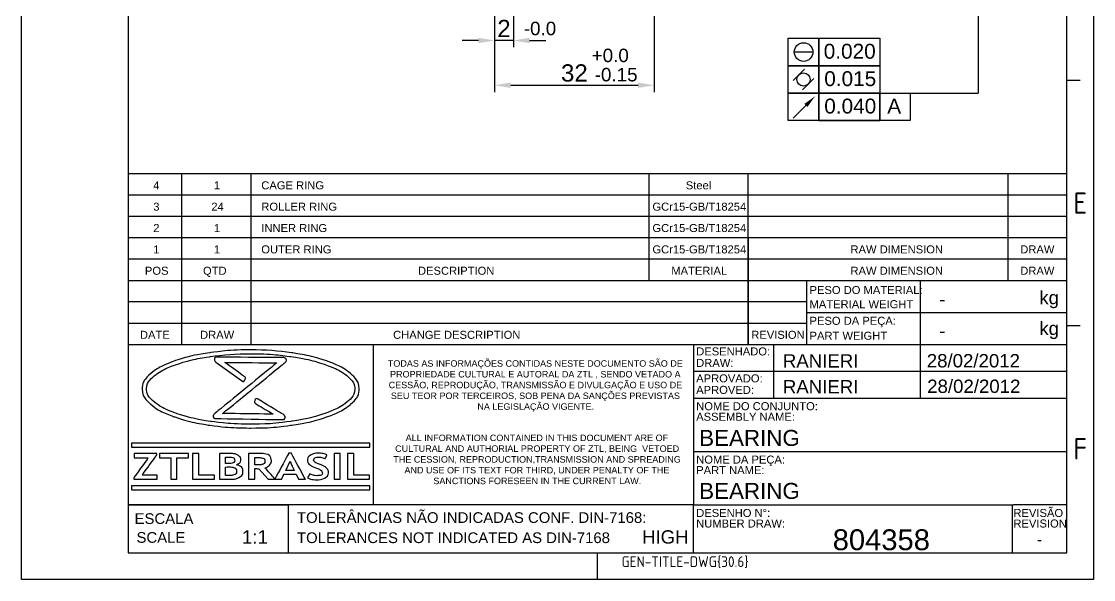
# Model space of a CAD drawing. Header units: millimetres. Extents: x 2049 to 2248, y 1325 to 1603.
# Drawn here: x 2049.3 to 2248.3, y 1324.9 to 1428.4 of the extents above; entities that cross this region are included whole.
import ezdxf
from ezdxf.enums import TextEntityAlignment as Align

# ---------------------------------------------------------------- set-up
doc = ezdxf.new("R2010")
doc.units = ezdxf.units.MM
doc.layers.add('AM_5', color=3, linetype='Continuous', lineweight=25)
doc.layers.add('Camada 1', color=7, linetype='Continuous')
doc.styles.add('ACISOTS', font='isocp.shx', dxfattribs={"height": 1})
doc.styles.get("Standard").update_dxf_attribs({"font": 'arial.ttf'})
doc.dimstyles.new('ISO-25', dxfattribs={"dimtxt": 3.2, "dimasz": 3, "dimexe": 1.25, "dimexo": 0.625, "dimtad": 1, "dimtxsty": 'Standard', "dimcen": 3, "dimadec": 0, "dimazin": 0, "dimtfac": 1, "dimtmove": 0, "dimatfit": 3, "dimfxl": 1, "dimarcsym": 0})

# ---------------------------------------------------------------- blocks, each defined once
blk = doc.blocks.new('*D67')
at = {"layer": 'AM_5', "color": 0, "lineweight": -2, "ltscale": 0.5, "transparency": 16777216}
for p, q in [((2137.1, 1437.3), (2137.1, 1415.33)), ((2166.73, 1435.2), (2166.73, 1415.33)), ((2140.1, 1416.58), (2163.73, 1416.58))]:
    blk.add_line(p, q, dxfattribs=at)
at = {"layer": 'AM_5', "color": 0, "ltscale": 0.5, "transparency": 16777216}
for points in [[(2140.1, 1417.08), (2140.1, 1416.08), (2137.1, 1416.58)], [(2163.73, 1417.08), (2163.73, 1416.08), (2166.73, 1416.58)]]:
    blk.add_solid(points, dxfattribs=at)
at = {"layer": 'Defpoints', "color": 0, "ltscale": 0.5, "transparency": 16777216}
for p in [(2137.1, 1437.92), (2166.73, 1435.82), (2166.73, 1416.58)]:
    blk.add_point(p, dxfattribs=at)
at = {"layer": 'AM_5', "color": 0, "ltscale": 0.5, "transparency": 16777216, "insert": (2151.92, 1418.84), "char_height": 3.2, "attachment_point": 5}
blk.add_mtext('32', dxfattribs=at)
blk = doc.blocks.new('*D68')
at = {"layer": 'AM_5', "color": 0, "lineweight": -2, "ltscale": 0.5, "transparency": 16777216}
for p, q in [((2137.1, 1437.3), (2137.1, 1423.63)), ((2140.6, 1433.8), (2140.6, 1423.63)), ((2134.1, 1424.88), (2131.1, 1424.88)), ((2140.6, 1424.88), (2137.1, 1424.88)), ((2143.6, 1424.88), (2146.6, 1424.88))]:
    blk.add_line(p, q, dxfattribs=at)
at = {"layer": 'AM_5', "color": 0, "ltscale": 0.5, "transparency": 16777216}
for points in [[(2134.1, 1425.38), (2134.1, 1424.38), (2137.1, 1424.88)], [(2143.6, 1425.38), (2143.6, 1424.38), (2140.6, 1424.88)]]:
    blk.add_solid(points, dxfattribs=at)
at = {"layer": 'Defpoints', "color": 0, "ltscale": 0.5, "transparency": 16777216}
for p in [(2137.1, 1437.92), (2140.6, 1434.42), (2137.1, 1424.88)]:
    blk.add_point(p, dxfattribs=at)
at = {"layer": 'AM_5', "color": 0, "ltscale": 0.5, "transparency": 16777216, "insert": (2138.85, 1427.11), "char_height": 3.2, "attachment_point": 5}
blk.add_mtext('2', dxfattribs=at)

msp = doc.modelspace()

# ---------------------------------------------------------------- linework, layer by layer
at = {"color": 135, "lineweight": 25}
for p, q in [((2049.291, 1324.924), (2049.291, 1603.114)), ((2248.281, 1603.114), (2248.281, 1324.924)), ((2245.806, 1417.489), (2243.331, 1417.489)), ((2245.806, 1371.949), (2243.331, 1371.949)), ((2156.211, 1324.924), (2156.211, 1329.874)), ((2248.281, 1324.924), (2049.291, 1324.924))]:
    msp.add_line(p, q, dxfattribs=at)
for p, q in [((2069.091, 1598.164), (2069.091, 1329.874)), ((2243.331, 1329.874), (2243.331, 1598.164)), ((2243.331, 1400.164), (2069.091, 1400.164)), ((2078.991, 1400.164), (2078.991, 1368.484)), ((2091.861, 1400.164), (2091.861, 1368.484)), ((2165.753, 1400.164), (2165.753, 1380.364)), ((2184.164, 1368.484), (2184.164, 1400.164)), ((2232.429, 1380.364), (2232.429, 1400.164)), ((2243.331, 1396.204), (2069.091, 1396.204)), ((2243.331, 1392.244), (2069.091, 1392.244)), ((2243.331, 1388.284), (2069.091, 1388.284)), ((2184.164, 1388.284), (2184.164, 1368.484)), ((2243.331, 1384.324), (2069.091, 1384.324)), ((2069.091, 1380.364), (2243.331, 1380.364)), ((2069.091, 1380.364), (2069.091, 1329.874)), ((2069.091, 1380.364), (2195.066, 1380.364)), ((2195.066, 1368.484), (2195.066, 1380.364)), ((2216.106, 1380.364), (2216.106, 1374.424)), ((2243.331, 1329.874), (2243.331, 1380.364)), ((2195.066, 1376.404), (2069.091, 1376.404)), ((2195.066, 1374.424), (2243.331, 1374.424)), ((2216.106, 1374.424), (2216.106, 1368.484)), ((2069.091, 1372.444), (2195.066, 1372.444)), ((2069.091, 1368.484), (2174.031, 1368.484)), ((2114.564, 1368.484), (2114.564, 1338.784)), ((2174.031, 1368.484), (2174.031, 1349.674)), ((2174.031, 1368.484), (2243.331, 1368.484)), ((2188.881, 1368.484), (2188.881, 1358.584)), ((2216.106, 1368.484), (2216.106, 1358.584)), ((2174.031, 1363.534), (2243.331, 1363.534)), ((2174.031, 1358.584), (2243.331, 1358.584)), ((2174.031, 1349.674), (2174.031, 1338.784)), ((2174.031, 1348.684), (2243.331, 1348.684)), ((2069.091, 1338.784), (2098.791, 1338.784)), ((2174.031, 1338.784), (2069.091, 1338.784)), ((2114.507, 1338.784), (2069.37, 1338.784)), ((2098.791, 1338.784), (2098.791, 1329.874)), ((2174.031, 1329.874), (2174.031, 1338.784)), ((2174.031, 1338.784), (2233.431, 1338.784)), ((2233.187, 1338.784), (2233.187, 1329.874)), ((2243.331, 1338.784), (2233.431, 1338.784)), ((2069.091, 1329.874), (2243.331, 1329.874)), ((2069.091, 1329.874), (2243.331, 1329.874))]:
    msp.add_line(p, q)
at = {"layer": 'AM_5', "ltscale": 0.5}
for p, q in [((2226.849, 1434.42), (2226.849, 1415.119)), ((2196.191, 1422.742), (2192.731, 1422.742)), ((2192.54, 1417.44), (2194.661, 1419.561)), ((2194.237, 1415.743), (2196.358, 1417.864)), ((2208.597, 1415.119), (2226.849, 1415.119)), ((2194.892, 1412.84), (2192.52, 1410.467))]:
    msp.add_line(p, q, dxfattribs=at)
at = {"layer": 'AM_5'}
for p, q in [((2197.295, 1420.201), (2208.597, 1420.201)), ((2197.295, 1415.119), (2208.597, 1415.119)), ((2197.295, 1410.038), (2208.597, 1410.038))]:
    msp.add_line(p, q, dxfattribs=at)
for points in [[(2191.628, 1425.283), (2197.295, 1425.283), (2197.295, 1420.201), (2191.628, 1420.201)], [(2197.295, 1425.283), (2208.597, 1425.283), (2208.597, 1420.201), (2197.295, 1420.201)], [(2191.628, 1420.201), (2197.295, 1420.201), (2197.295, 1415.119), (2191.628, 1415.119)], [(2197.295, 1420.201), (2208.597, 1420.201), (2208.597, 1415.119), (2197.295, 1415.119)], [(2191.628, 1415.119), (2197.295, 1415.119), (2197.295, 1410.038), (2191.628, 1410.038)], [(2197.295, 1415.119), (2208.597, 1415.119), (2208.597, 1410.038), (2197.295, 1410.038)], [(2208.597, 1415.119), (2214.264, 1415.119), (2214.264, 1410.038), (2208.597, 1410.038)]]:
    msp.add_lwpolyline(points, close=True, dxfattribs=at)
for centre, radius in [((2194.461, 1422.742), 1.73), ((2194.449, 1417.652), 1.211)]:
    msp.add_circle(centre, radius, dxfattribs=at)
at = {"layer": 'AM_5', "ltscale": 0.5}
msp.add_solid([(2194.609, 1413.122), (2195.175, 1412.557), (2196.589, 1414.537)], dxfattribs=at)
at = {"layer": 'Camada 1'}
for points, knots in [([(2091.837, 1367.506), (2094.524, 1367.506), (2097.093, 1367.318), (2099.439, 1366.978), (2099.439, 1366.978), (2101.877, 1366.624), (2104.076, 1366.104), (2105.921, 1365.461), (2105.921, 1365.461), (2107.814, 1364.8), (2109.342, 1364.002), (2110.386, 1363.11), (2110.386, 1363.11), (2111.403, 1362.241), (2111.965, 1361.28), (2111.965, 1360.264), (2111.965, 1360.264), (2111.965, 1359.247), (2111.403, 1358.286), (2110.386, 1357.417), (2110.386, 1357.417), (2109.342, 1356.525), (2107.814, 1355.727), (2105.921, 1355.066), (2105.921, 1355.066), (2104.076, 1354.422), (2101.877, 1353.903), (2099.439, 1353.549), (2099.439, 1353.549), (2097.093, 1353.208), (2094.524, 1353.02), (2091.837, 1353.02), (2091.837, 1353.02), (2089.15, 1353.02), (2086.582, 1353.208), (2084.235, 1353.549), (2084.235, 1353.549), (2081.797, 1353.903), (2079.598, 1354.422), (2077.754, 1355.066), (2077.754, 1355.066), (2075.86, 1355.727), (2074.332, 1356.525), (2073.288, 1357.417), (2073.288, 1357.417), (2072.271, 1358.286), (2071.709, 1359.247), (2071.709, 1360.264), (2071.709, 1360.264), (2071.709, 1361.28), (2072.271, 1362.241), (2073.288, 1363.11), (2073.288, 1363.11), (2074.332, 1364.002), (2075.86, 1364.8), (2077.754, 1365.461), (2077.754, 1365.461), (2079.598, 1366.104), (2081.797, 1366.624), (2084.236, 1366.978), (2084.236, 1366.978), (2086.582, 1367.318), (2089.15, 1367.506), (2091.837, 1367.506)], [0, 0, 0, 0, 0.0588235, 0.0588235, 0.0588235, 0.0882353, 0.1176471, 0.1176471, 0.1176471, 0.1470588, 0.1764706, 0.1764706, 0.1764706, 0.2058824, 0.2352941, 0.2352941, 0.2352941, 0.2647059, 0.2941176, 0.2941176, 0.2941176, 0.3235294, 0.3529412, 0.3529412, 0.3529412, 0.3823529, 0.4117647, 0.4117647, 0.4117647, 0.4411765, 0.4705882, 0.4705882, 0.4705882, 0.5, 0.5294118, 0.5294118, 0.5294118, 0.5588235, 0.5882353, 0.5882353, 0.5882353, 0.6176471, 0.6470588, 0.6470588, 0.6470588, 0.6764706, 0.7058824, 0.7058824, 0.7058824, 0.7352941, 0.7647059, 0.7647059, 0.7647059, 0.7941176, 0.8235294, 0.8235294, 0.8235294, 0.8529412, 0.8823529, 0.8823529, 0.8823529, 0.9411765, 1, 1, 1, 1]), ([(2091.837, 1366.792), (2089.197, 1366.792), (2086.678, 1366.608), (2084.38, 1366.276), (2084.38, 1366.276), (2081.993, 1365.93), (2079.845, 1365.424), (2078.048, 1364.796), (2078.048, 1364.796), (2076.299, 1364.186), (2074.889, 1363.465), (2073.929, 1362.673), (2073.929, 1362.673), (2073.018, 1361.921), (2072.515, 1361.107), (2072.515, 1360.264), (2072.515, 1360.264), (2072.515, 1359.42), (2073.018, 1358.606), (2073.929, 1357.854), (2073.929, 1357.854), (2074.889, 1357.062), (2076.299, 1356.341), (2078.048, 1355.73), (2078.048, 1355.73), (2079.845, 1355.103), (2081.993, 1354.597), (2084.38, 1354.251), (2084.38, 1354.251), (2086.678, 1353.919), (2089.197, 1353.735), (2091.837, 1353.735), (2091.837, 1353.735), (2094.478, 1353.735), (2096.997, 1353.919), (2099.294, 1354.251), (2099.294, 1354.251), (2101.681, 1354.597), (2103.829, 1355.103), (2105.627, 1355.73), (2105.627, 1355.73), (2107.376, 1356.341), (2108.785, 1357.062), (2109.745, 1357.854), (2109.745, 1357.854), (2110.656, 1358.606), (2111.159, 1359.42), (2111.159, 1360.264), (2111.159, 1360.264), (2111.159, 1361.107), (2110.656, 1361.921), (2109.745, 1362.673), (2109.745, 1362.673), (2108.785, 1363.465), (2107.376, 1364.186), (2105.627, 1364.796), (2105.627, 1364.796), (2103.829, 1365.424), (2101.681, 1365.93), (2099.294, 1366.276), (2099.294, 1366.276), (2096.996, 1366.608), (2094.477, 1366.792), (2091.837, 1366.792)], [0, 0, 0, 0, 0.0588235, 0.0588235, 0.0588235, 0.0882353, 0.1176471, 0.1176471, 0.1176471, 0.1470588, 0.1764706, 0.1764706, 0.1764706, 0.2058824, 0.2352941, 0.2352941, 0.2352941, 0.2647059, 0.2941176, 0.2941176, 0.2941176, 0.3235294, 0.3529412, 0.3529412, 0.3529412, 0.3823529, 0.4117647, 0.4117647, 0.4117647, 0.4411765, 0.4705882, 0.4705882, 0.4705882, 0.5, 0.5294118, 0.5294118, 0.5294118, 0.5588235, 0.5882353, 0.5882353, 0.5882353, 0.6176471, 0.6470588, 0.6470588, 0.6470588, 0.6764706, 0.7058824, 0.7058824, 0.7058824, 0.7352941, 0.7647059, 0.7647059, 0.7647059, 0.7941176, 0.8235294, 0.8235294, 0.8235294, 0.8529412, 0.8823529, 0.8823529, 0.8823529, 0.9411765, 1, 1, 1, 1]), ([(2090.163, 1361.806), (2090.163, 1361.806), (2085.341, 1365.261), (2085.341, 1365.261), (2085.341, 1365.261), (2084.982, 1365.518), (2085.127, 1366.171), (2085.551, 1366.168), (2085.551, 1366.168), (2085.551, 1366.168), (2098.004, 1366.068), (2098.004, 1366.068), (2098.004, 1366.068), (2098.413, 1366.065), (2098.565, 1365.448), (2098.232, 1365.176), (2098.232, 1365.176), (2098.232, 1365.176), (2086.637, 1355.73), (2086.637, 1355.73), (2086.637, 1355.73), (2086.637, 1355.73), (2096.034, 1355.579), (2096.034, 1355.579), (2096.034, 1355.579), (2096.034, 1355.579), (2092.874, 1357.483), (2092.874, 1357.483), (2092.874, 1357.483), (2092.666, 1357.609), (2092.458, 1357.734), (2092.639, 1358.168), (2092.639, 1358.168), (2092.82, 1358.602), (2093.028, 1358.477), (2093.236, 1358.352), (2093.236, 1358.352), (2093.236, 1358.352), (2097.974, 1355.497), (2097.974, 1355.497), (2097.974, 1355.497), (2098.362, 1355.264), (2098.225, 1354.568), (2097.788, 1354.575), (2097.788, 1354.575), (2097.788, 1354.575), (2085.335, 1354.776), (2085.335, 1354.776), (2085.335, 1354.776), (2084.927, 1354.782), (2084.778, 1355.396), (2085.11, 1355.667), (2085.11, 1355.667), (2085.11, 1355.667), (2096.692, 1365.103), (2096.692, 1365.103), (2096.692, 1365.103), (2096.692, 1365.103), (2087.039, 1365.181), (2087.039, 1365.181), (2087.039, 1365.181), (2087.039, 1365.181), (2090.579, 1362.644), (2090.579, 1362.644), (2090.579, 1362.644), (2090.777, 1362.502), (2090.974, 1362.361), (2090.766, 1361.942), (2090.766, 1361.942), (2090.558, 1361.523), (2090.36, 1361.664), (2090.163, 1361.806)], [0, 0, 0, 0, 0.0526316, 0.0526316, 0.0526316, 0.0789474, 0.1052632, 0.1052632, 0.1052632, 0.1315789, 0.1578947, 0.1578947, 0.1578947, 0.1842105, 0.2105263, 0.2105263, 0.2105263, 0.2368421, 0.2631579, 0.2631579, 0.2631579, 0.2894737, 0.3157895, 0.3157895, 0.3157895, 0.3421053, 0.3684211, 0.3684211, 0.3684211, 0.3947368, 0.4210526, 0.4210526, 0.4210526, 0.4473684, 0.4736842, 0.4736842, 0.4736842, 0.5, 0.5263158, 0.5263158, 0.5263158, 0.5526316, 0.5789474, 0.5789474, 0.5789474, 0.6052632, 0.6315789, 0.6315789, 0.6315789, 0.6578947, 0.6842105, 0.6842105, 0.6842105, 0.7105263, 0.7368421, 0.7368421, 0.7368421, 0.7631579, 0.7894737, 0.7894737, 0.7894737, 0.8157895, 0.8421053, 0.8421053, 0.8421053, 0.8684211, 0.8947368, 0.8947368, 0.8947368, 0.9473684, 1, 1, 1, 1]), ([(2069.784, 1350.225), (2069.784, 1350.225), (2113.89, 1350.225), (2113.89, 1350.225), (2113.89, 1350.225), (2113.89, 1350.225), (2113.977, 1350.225), (2113.977, 1350.225), (2113.977, 1350.225), (2113.977, 1350.225), (2113.977, 1350.139), (2113.977, 1350.139), (2113.977, 1350.139), (2113.977, 1350.139), (2113.977, 1349.565), (2113.977, 1349.565), (2113.977, 1349.565), (2113.977, 1349.565), (2113.977, 1349.478), (2113.977, 1349.478), (2113.977, 1349.478), (2113.977, 1349.478), (2113.89, 1349.478), (2113.89, 1349.478), (2113.89, 1349.478), (2113.89, 1349.478), (2069.784, 1349.478), (2069.784, 1349.478), (2069.784, 1349.478), (2069.784, 1349.478), (2069.698, 1349.478), (2069.698, 1349.478), (2069.698, 1349.478), (2069.698, 1349.478), (2069.698, 1349.565), (2069.698, 1349.565), (2069.698, 1349.565), (2069.698, 1349.565), (2069.698, 1350.139), (2069.698, 1350.139), (2069.698, 1350.139), (2069.698, 1350.139), (2069.698, 1350.225), (2069.698, 1350.225), (2069.698, 1350.225), (2069.698, 1350.225), (2069.784, 1350.225), (2069.784, 1350.225)], [0, 0, 0, 0, 0.0769231, 0.0769231, 0.0769231, 0.1153846, 0.1538462, 0.1538462, 0.1538462, 0.1923077, 0.2307692, 0.2307692, 0.2307692, 0.2692308, 0.3076923, 0.3076923, 0.3076923, 0.3461538, 0.3846154, 0.3846154, 0.3846154, 0.4230769, 0.4615385, 0.4615385, 0.4615385, 0.5, 0.5384615, 0.5384615, 0.5384615, 0.5769231, 0.6153846, 0.6153846, 0.6153846, 0.6538462, 0.6923077, 0.6923077, 0.6923077, 0.7307692, 0.7692308, 0.7692308, 0.7692308, 0.8076923, 0.8461538, 0.8461538, 0.8461538, 0.9230769, 1, 1, 1, 1]), ([(2070.137, 1343.513), (2070.137, 1343.513), (2070.137, 1343.785), (2070.137, 1343.785), (2070.137, 1343.785), (2070.137, 1343.785), (2072.835, 1347.517), (2072.835, 1347.517), (2072.835, 1347.517), (2072.835, 1347.517), (2070.182, 1347.517), (2070.182, 1347.517), (2070.182, 1347.517), (2070.182, 1347.517), (2070.182, 1348.266), (2070.182, 1348.266), (2070.182, 1348.266), (2070.182, 1348.266), (2074.399, 1348.266), (2074.399, 1348.266), (2074.399, 1348.266), (2074.399, 1348.266), (2074.399, 1347.994), (2074.399, 1347.994), (2074.399, 1347.994), (2074.399, 1347.994), (2071.692, 1344.263), (2071.692, 1344.263), (2071.692, 1344.263), (2071.692, 1344.263), (2074.496, 1344.263), (2074.496, 1344.263), (2074.496, 1344.263), (2074.496, 1344.263), (2074.496, 1343.513), (2074.496, 1343.513), (2074.496, 1343.513), (2074.496, 1343.513), (2070.137, 1343.513), (2070.137, 1343.513)], [0, 0, 0, 0, 0.0909091, 0.0909091, 0.0909091, 0.1363636, 0.1818182, 0.1818182, 0.1818182, 0.2272727, 0.2727273, 0.2727273, 0.2727273, 0.3181818, 0.3636364, 0.3636364, 0.3636364, 0.4090909, 0.4545455, 0.4545455, 0.4545455, 0.5, 0.5454545, 0.5454545, 0.5454545, 0.5909091, 0.6363636, 0.6363636, 0.6363636, 0.6818182, 0.7272727, 0.7272727, 0.7272727, 0.7727273, 0.8181818, 0.8181818, 0.8181818, 0.9090909, 1, 1, 1, 1]), ([(2078.143, 1347.517), (2078.143, 1347.517), (2078.143, 1343.513), (2078.143, 1343.513), (2078.143, 1343.513), (2078.143, 1343.513), (2076.994, 1343.513), (2076.994, 1343.513), (2076.994, 1343.513), (2076.994, 1343.513), (2076.994, 1347.517), (2076.994, 1347.517), (2076.994, 1347.517), (2076.994, 1347.517), (2074.937, 1347.517), (2074.937, 1347.517), (2074.937, 1347.517), (2074.937, 1347.517), (2074.937, 1348.266), (2074.937, 1348.266), (2074.937, 1348.266), (2074.937, 1348.266), (2080.292, 1348.266), (2080.292, 1348.266), (2080.292, 1348.266), (2080.292, 1348.266), (2080.292, 1347.517), (2080.292, 1347.517), (2080.292, 1347.517), (2080.292, 1347.517), (2078.143, 1347.517), (2078.143, 1347.517)], [0, 0, 0, 0, 0.1111111, 0.1111111, 0.1111111, 0.1666667, 0.2222222, 0.2222222, 0.2222222, 0.2777778, 0.3333333, 0.3333333, 0.3333333, 0.3888889, 0.4444444, 0.4444444, 0.4444444, 0.5, 0.5555556, 0.5555556, 0.5555556, 0.6111111, 0.6666667, 0.6666667, 0.6666667, 0.7222222, 0.7777778, 0.7777778, 0.7777778, 0.8888889, 1, 1, 1, 1]), ([(2081.043, 1343.513), (2081.043, 1343.513), (2081.043, 1348.266), (2081.043, 1348.266), (2081.043, 1348.266), (2081.043, 1348.266), (2082.192, 1348.266), (2082.192, 1348.266), (2082.192, 1348.266), (2082.192, 1348.266), (2082.192, 1344.263), (2082.192, 1344.263), (2082.192, 1344.263), (2082.192, 1344.263), (2085.116, 1344.263), (2085.116, 1344.263), (2085.116, 1344.263), (2085.116, 1344.263), (2085.116, 1343.513), (2085.116, 1343.513), (2085.116, 1343.513), (2085.116, 1343.513), (2081.043, 1343.513), (2081.043, 1343.513)], [0, 0, 0, 0, 0.1428571, 0.1428571, 0.1428571, 0.2142857, 0.2857143, 0.2857143, 0.2857143, 0.3571429, 0.4285714, 0.4285714, 0.4285714, 0.5, 0.5714286, 0.5714286, 0.5714286, 0.6428571, 0.7142857, 0.7142857, 0.7142857, 0.8571429, 1, 1, 1, 1]), ([(2088.02, 1343.513), (2088.02, 1343.513), (2086.041, 1343.513), (2086.041, 1343.513), (2086.041, 1343.513), (2086.041, 1343.513), (2086.041, 1348.263), (2086.041, 1348.263), (2086.041, 1348.263), (2086.914, 1348.293), (2087.524, 1348.308), (2087.874, 1348.308), (2087.874, 1348.308), (2088.546, 1348.308), (2089.071, 1348.203), (2089.449, 1347.992), (2089.449, 1347.992), (2089.827, 1347.781), (2090.016, 1347.48), (2090.016, 1347.089), (2090.016, 1347.089), (2090.016, 1346.713), (2089.744, 1346.415), (2089.203, 1346.196), (2089.203, 1346.196), (2090.007, 1345.99), (2090.409, 1345.566), (2090.409, 1344.924), (2090.409, 1344.924), (2090.409, 1344.492), (2090.186, 1344.148), (2089.743, 1343.894), (2089.743, 1343.894), (2089.298, 1343.64), (2088.724, 1343.513), (2088.02, 1343.513)], [0, 0, 0, 0, 0.1, 0.1, 0.1, 0.15, 0.2, 0.2, 0.2, 0.25, 0.3, 0.3, 0.3, 0.35, 0.4, 0.4, 0.4, 0.45, 0.5, 0.5, 0.5, 0.55, 0.6, 0.6, 0.6, 0.65, 0.7, 0.7, 0.7, 0.75, 0.8, 0.8, 0.8, 0.9, 1, 1, 1, 1]), ([(2087.19, 1347.589), (2087.19, 1347.589), (2087.19, 1346.449), (2087.19, 1346.449), (2087.19, 1346.449), (2087.366, 1346.441), (2087.551, 1346.437), (2087.746, 1346.437), (2087.746, 1346.437), (2088.493, 1346.437), (2088.867, 1346.643), (2088.867, 1347.056), (2088.867, 1347.056), (2088.867, 1347.421), (2088.528, 1347.604), (2087.848, 1347.604), (2087.848, 1347.604), (2087.669, 1347.604), (2087.449, 1347.599), (2087.19, 1347.589)], [0, 0, 0, 0, 0.1666667, 0.1666667, 0.1666667, 0.25, 0.3333333, 0.3333333, 0.3333333, 0.4166667, 0.5, 0.5, 0.5, 0.5833333, 0.6666667, 0.6666667, 0.6666667, 0.8333333, 1, 1, 1, 1]), ([(2095.071, 1343.513), (2095.071, 1343.513), (2093.345, 1345.475), (2093.345, 1345.475), (2093.345, 1345.475), (2093.172, 1345.478), (2092.929, 1345.485), (2092.616, 1345.499), (2092.616, 1345.499), (2092.616, 1345.499), (2092.616, 1343.513), (2092.616, 1343.513), (2092.616, 1343.513), (2092.616, 1343.513), (2091.423, 1343.513), (2091.423, 1343.513), (2091.423, 1343.513), (2091.423, 1343.513), (2091.423, 1348.266), (2091.423, 1348.266), (2091.423, 1348.266), (2091.488, 1348.266), (2091.737, 1348.274), (2092.171, 1348.291), (2092.171, 1348.291), (2092.604, 1348.307), (2092.952, 1348.315), (2093.217, 1348.315), (2093.217, 1348.315), (2094.86, 1348.315), (2095.681, 1347.848), (2095.681, 1346.913), (2095.681, 1346.913), (2095.681, 1346.632), (2095.567, 1346.376), (2095.341, 1346.144), (2095.341, 1346.144), (2095.115, 1345.913), (2094.828, 1345.75), (2094.485, 1345.655), (2094.485, 1345.655), (2094.485, 1345.655), (2096.396, 1343.513), (2096.396, 1343.513), (2096.396, 1343.513), (2096.396, 1343.513), (2095.071, 1343.513), (2095.071, 1343.513)], [0, 0, 0, 0, 0.0769231, 0.0769231, 0.0769231, 0.1153846, 0.1538462, 0.1538462, 0.1538462, 0.1923077, 0.2307692, 0.2307692, 0.2307692, 0.2692308, 0.3076923, 0.3076923, 0.3076923, 0.3461538, 0.3846154, 0.3846154, 0.3846154, 0.4230769, 0.4615385, 0.4615385, 0.4615385, 0.5, 0.5384615, 0.5384615, 0.5384615, 0.5769231, 0.6153846, 0.6153846, 0.6153846, 0.6538462, 0.6923077, 0.6923077, 0.6923077, 0.7307692, 0.7692308, 0.7692308, 0.7692308, 0.8076923, 0.8461538, 0.8461538, 0.8461538, 0.9230769, 1, 1, 1, 1]), ([(2092.616, 1347.533), (2092.616, 1347.533), (2092.616, 1346.213), (2092.616, 1346.213), (2092.616, 1346.213), (2092.828, 1346.2), (2092.991, 1346.193), (2093.103, 1346.193), (2093.103, 1346.193), (2093.582, 1346.193), (2093.933, 1346.243), (2094.155, 1346.343), (2094.155, 1346.343), (2094.378, 1346.442), (2094.489, 1346.635), (2094.489, 1346.923), (2094.489, 1346.923), (2094.489, 1347.157), (2094.37, 1347.321), (2094.13, 1347.413), (2094.13, 1347.413), (2093.892, 1347.506), (2093.517, 1347.552), (2093.005, 1347.552), (2093.005, 1347.552), (2092.881, 1347.552), (2092.751, 1347.547), (2092.616, 1347.533)], [0, 0, 0, 0, 0.125, 0.125, 0.125, 0.1875, 0.25, 0.25, 0.25, 0.3125, 0.375, 0.375, 0.375, 0.4375, 0.5, 0.5, 0.5, 0.5625, 0.625, 0.625, 0.625, 0.6875, 0.75, 0.75, 0.75, 0.875, 1, 1, 1, 1]), ([(2100.723, 1343.513), (2100.723, 1343.513), (2100.251, 1344.476), (2100.251, 1344.476), (2100.251, 1344.476), (2100.251, 1344.476), (2098.034, 1344.476), (2098.034, 1344.476), (2098.034, 1344.476), (2098.034, 1344.476), (2097.584, 1343.513), (2097.584, 1343.513), (2097.584, 1343.513), (2097.584, 1343.513), (2096.308, 1343.513), (2096.308, 1343.513), (2096.308, 1343.513), (2096.308, 1343.513), (2098.887, 1348.332), (2098.887, 1348.332), (2098.887, 1348.332), (2098.887, 1348.332), (2099.391, 1348.332), (2099.391, 1348.332), (2099.391, 1348.332), (2099.391, 1348.332), (2101.991, 1343.513), (2101.991, 1343.513), (2101.991, 1343.513), (2101.991, 1343.513), (2100.723, 1343.513), (2100.723, 1343.513)], [0, 0, 0, 0, 0.1111111, 0.1111111, 0.1111111, 0.1666667, 0.2222222, 0.2222222, 0.2222222, 0.2777778, 0.3333333, 0.3333333, 0.3333333, 0.3888889, 0.4444444, 0.4444444, 0.4444444, 0.5, 0.5555556, 0.5555556, 0.5555556, 0.6111111, 0.6666667, 0.6666667, 0.6666667, 0.7222222, 0.7777778, 0.7777778, 0.7777778, 0.8888889, 1, 1, 1, 1]), ([(2102.366, 1343.775), (2102.366, 1343.775), (2102.791, 1344.532), (2102.791, 1344.532), (2102.791, 1344.532), (2103.243, 1344.298), (2103.689, 1344.182), (2104.128, 1344.182), (2104.128, 1344.182), (2104.803, 1344.182), (2105.139, 1344.354), (2105.139, 1344.7), (2105.139, 1344.7), (2105.139, 1344.863), (2105.06, 1345.017), (2104.901, 1345.164), (2104.901, 1345.164), (2104.743, 1345.311), (2104.414, 1345.476), (2103.919, 1345.659), (2103.919, 1345.659), (2103.423, 1345.842), (2103.088, 1345.993), (2102.916, 1346.11), (2102.916, 1346.11), (2102.744, 1346.229), (2102.612, 1346.368), (2102.518, 1346.531), (2102.518, 1346.531), (2102.426, 1346.693), (2102.38, 1346.872), (2102.38, 1347.069), (2102.38, 1347.069), (2102.38, 1347.437), (2102.564, 1347.741), (2102.93, 1347.984), (2102.93, 1347.984), (2103.296, 1348.227), (2103.766, 1348.347), (2104.341, 1348.347), (2104.341, 1348.347), (2105.088, 1348.347), (2105.637, 1348.244), (2105.988, 1348.039), (2105.988, 1348.039), (2105.988, 1348.039), (2105.638, 1347.313), (2105.638, 1347.313), (2105.638, 1347.313), (2105.236, 1347.524), (2104.809, 1347.631), (2104.363, 1347.631), (2104.363, 1347.631), (2104.098, 1347.631), (2103.893, 1347.579), (2103.747, 1347.477), (2103.747, 1347.477), (2103.601, 1347.374), (2103.528, 1347.24), (2103.528, 1347.076), (2103.528, 1347.076), (2103.528, 1346.803), (2103.938, 1346.52), (2104.76, 1346.225), (2104.76, 1346.225), (2105.192, 1346.07), (2105.504, 1345.926), (2105.696, 1345.795), (2105.696, 1345.795), (2105.887, 1345.665), (2106.033, 1345.512), (2106.133, 1345.338), (2106.133, 1345.338), (2106.234, 1345.164), (2106.283, 1344.969), (2106.283, 1344.755), (2106.283, 1344.755), (2106.283, 1344.37), (2106.077, 1344.053), (2105.662, 1343.805), (2105.662, 1343.805), (2105.249, 1343.556), (2104.695, 1343.432), (2104, 1343.432), (2104, 1343.432), (2103.397, 1343.432), (2102.853, 1343.546), (2102.366, 1343.775)], [0, 0, 0, 0, 0.0434783, 0.0434783, 0.0434783, 0.0652174, 0.0869565, 0.0869565, 0.0869565, 0.1086957, 0.1304348, 0.1304348, 0.1304348, 0.1521739, 0.173913, 0.173913, 0.173913, 0.1956522, 0.2173913, 0.2173913, 0.2173913, 0.2391304, 0.2608696, 0.2608696, 0.2608696, 0.2826087, 0.3043478, 0.3043478, 0.3043478, 0.326087, 0.3478261, 0.3478261, 0.3478261, 0.3695652, 0.3913043, 0.3913043, 0.3913043, 0.4130435, 0.4347826, 0.4347826, 0.4347826, 0.4565217, 0.4782609, 0.4782609, 0.4782609, 0.5, 0.5217391, 0.5217391, 0.5217391, 0.5434783, 0.5652174, 0.5652174, 0.5652174, 0.5869565, 0.6086957, 0.6086957, 0.6086957, 0.6304348, 0.6521739, 0.6521739, 0.6521739, 0.673913, 0.6956522, 0.6956522, 0.6956522, 0.7173913, 0.7391304, 0.7391304, 0.7391304, 0.7608696, 0.7826087, 0.7826087, 0.7826087, 0.8043478, 0.826087, 0.826087, 0.826087, 0.8478261, 0.8695652, 0.8695652, 0.8695652, 0.8913043, 0.9130435, 0.9130435, 0.9130435, 0.9565217, 1, 1, 1, 1]), ([(2107.32, 1343.513), (2107.32, 1343.513), (2107.32, 1348.266), (2107.32, 1348.266), (2107.32, 1348.266), (2107.32, 1348.266), (2108.469, 1348.266), (2108.469, 1348.266), (2108.469, 1348.266), (2108.469, 1348.266), (2108.469, 1343.513), (2108.469, 1343.513), (2108.469, 1343.513), (2108.469, 1343.513), (2107.32, 1343.513), (2107.32, 1343.513)], [0, 0, 0, 0, 0.2, 0.2, 0.2, 0.3, 0.4, 0.4, 0.4, 0.5, 0.6, 0.6, 0.6, 0.8, 1, 1, 1, 1]), ([(2109.815, 1343.513), (2109.815, 1343.513), (2109.815, 1348.266), (2109.815, 1348.266), (2109.815, 1348.266), (2109.815, 1348.266), (2110.964, 1348.266), (2110.964, 1348.266), (2110.964, 1348.266), (2110.964, 1348.266), (2110.964, 1344.263), (2110.964, 1344.263), (2110.964, 1344.263), (2110.964, 1344.263), (2113.888, 1344.263), (2113.888, 1344.263), (2113.888, 1344.263), (2113.888, 1344.263), (2113.888, 1343.513), (2113.888, 1343.513), (2113.888, 1343.513), (2113.888, 1343.513), (2109.815, 1343.513), (2109.815, 1343.513)], [0, 0, 0, 0, 0.1428571, 0.1428571, 0.1428571, 0.2142857, 0.2857143, 0.2857143, 0.2857143, 0.3571429, 0.4285714, 0.4285714, 0.4285714, 0.5, 0.5714286, 0.5714286, 0.5714286, 0.6428571, 0.7142857, 0.7142857, 0.7142857, 0.8571429, 1, 1, 1, 1]), ([(2087.19, 1345.791), (2087.19, 1345.791), (2087.19, 1344.22), (2087.19, 1344.22), (2087.19, 1344.22), (2087.422, 1344.205), (2087.61, 1344.197), (2087.755, 1344.197), (2087.755, 1344.197), (2088.267, 1344.197), (2088.639, 1344.261), (2088.87, 1344.389), (2088.87, 1344.389), (2089.101, 1344.516), (2089.217, 1344.729), (2089.217, 1345.025), (2089.217, 1345.025), (2089.217, 1345.295), (2089.11, 1345.492), (2088.894, 1345.615), (2088.894, 1345.615), (2088.679, 1345.739), (2088.303, 1345.8), (2087.768, 1345.8), (2087.768, 1345.8), (2087.657, 1345.8), (2087.464, 1345.798), (2087.19, 1345.791)], [0, 0, 0, 0, 0.125, 0.125, 0.125, 0.1875, 0.25, 0.25, 0.25, 0.3125, 0.375, 0.375, 0.375, 0.4375, 0.5, 0.5, 0.5, 0.5625, 0.625, 0.625, 0.625, 0.6875, 0.75, 0.75, 0.75, 0.875, 1, 1, 1, 1]), ([(2099.139, 1346.878), (2099.139, 1346.878), (2098.361, 1345.122), (2098.361, 1345.122), (2098.361, 1345.122), (2098.361, 1345.122), (2099.915, 1345.122), (2099.915, 1345.122), (2099.915, 1345.122), (2099.915, 1345.122), (2099.139, 1346.878), (2099.139, 1346.878)], [0, 0, 0, 0, 0.25, 0.25, 0.25, 0.375, 0.5, 0.5, 0.5, 0.75, 1, 1, 1, 1]), ([(2069.784, 1342.3), (2069.784, 1342.3), (2113.89, 1342.3), (2113.89, 1342.3), (2113.89, 1342.3), (2113.89, 1342.3), (2113.977, 1342.3), (2113.977, 1342.3), (2113.977, 1342.3), (2113.977, 1342.3), (2113.977, 1342.214), (2113.977, 1342.214), (2113.977, 1342.214), (2113.977, 1342.214), (2113.977, 1341.64), (2113.977, 1341.64), (2113.977, 1341.64), (2113.977, 1341.64), (2113.977, 1341.553), (2113.977, 1341.553), (2113.977, 1341.553), (2113.977, 1341.553), (2113.89, 1341.553), (2113.89, 1341.553), (2113.89, 1341.553), (2113.89, 1341.553), (2069.784, 1341.553), (2069.784, 1341.553), (2069.784, 1341.553), (2069.784, 1341.553), (2069.698, 1341.553), (2069.698, 1341.553), (2069.698, 1341.553), (2069.698, 1341.553), (2069.698, 1341.64), (2069.698, 1341.64), (2069.698, 1341.64), (2069.698, 1341.64), (2069.698, 1342.214), (2069.698, 1342.214), (2069.698, 1342.214), (2069.698, 1342.214), (2069.698, 1342.3), (2069.698, 1342.3), (2069.698, 1342.3), (2069.698, 1342.3), (2069.784, 1342.3), (2069.784, 1342.3)], [0, 0, 0, 0, 0.0769231, 0.0769231, 0.0769231, 0.1153846, 0.1538462, 0.1538462, 0.1538462, 0.1923077, 0.2307692, 0.2307692, 0.2307692, 0.2692308, 0.3076923, 0.3076923, 0.3076923, 0.3461538, 0.3846154, 0.3846154, 0.3846154, 0.4230769, 0.4615385, 0.4615385, 0.4615385, 0.5, 0.5384615, 0.5384615, 0.5384615, 0.5769231, 0.6153846, 0.6153846, 0.6153846, 0.6538462, 0.6923077, 0.6923077, 0.6923077, 0.7307692, 0.7692308, 0.7692308, 0.7692308, 0.8076923, 0.8461538, 0.8461538, 0.8461538, 0.9230769, 1, 1, 1, 1])]:
    msp.add_open_spline(points, degree=3, knots=knots, dxfattribs=at)

# ---------------------------------------------------------------- texts
for s, height, p in [('4', 1.485, (2073.756, 1397.282)), ('1', 1.485, (2085.026, 1397.282)), ('CAGE RING', 1.485, (2093.809, 1397.282)), ('Steel', 1.485, (2172.595, 1397.282)), ('3', 1.485, (2073.756, 1393.322)), ('24', 1.485, (2084.537, 1393.322)), ('ROLLER RING', 1.485, (2093.809, 1393.322)), ('GCr15-GB/T18254', 1.485, (2166.401, 1393.322)), ('2', 1.485, (2073.756, 1389.362)), ('1', 1.485, (2085.026, 1389.362)), ('INNER RING', 1.485, (2093.809, 1389.362)), ('GCr15-GB/T18254', 1.485, (2166.401, 1389.362)), ('GCr15-GB/T18254', 1.485, (2166.401, 1385.402)), ('GCr15-GB/T18254', 1.485, (2166.401, 1385.402)), ('1', 1.485, (2073.756, 1385.402)), ('1', 1.485, (2085.026, 1385.402)), ('OUTER RING', 1.485, (2093.809, 1385.402)), ('RAW DIMENSION', 1.485, (2203.167, 1385.402)), ('DRAW', 1.485, (2234.678, 1385.402)), ('POS', 1.485, (2072.208, 1381.442)), ('QTD', 1.485, (2082.989, 1381.442)), ('DESCRIPTION', 1.485, (2122.895, 1381.442)), ('MATERIAL', 1.485, (2169.907, 1381.442)), ('RAW DIMENSION', 1.485, (2203.167, 1381.442)), ('DRAW', 1.485, (2234.678, 1381.442)), ('PESO DO MATERIAL:', 1.485, (2195.565, 1377.867)), ('kg', 2.475, (2238.215, 1375.969)), ('MATERIAL WEIGHT', 1.485, (2195.565, 1375.237)), ('PESO DA PEÇA:', 1.485, (2195.565, 1372.16)), ('DATE', 1.485, (2071.284, 1369.562)), ('DRAW', 1.485, (2082.44, 1369.562)), ('CHANGE DESCRIPTION', 1.485, (2118.271, 1369.562)), ('REVISION', 1.485, (2184.748, 1369.562)), ('kg', 2.475, (2238.215, 1370.258)), ('PART WEIGHT', 1.485, (2195.565, 1369.388)), ('DESENHADO:', 1.485, (2174.529, 1366.484)), ('DRAW:', 1.485, (2174.529, 1364.349)), ('APROVADO:', 1.485, (2174.529, 1361.483)), ('APROVED:', 1.485, (2174.529, 1359.347)), ('NOME DO CONJUNTO:', 1.485, (2174.529, 1356.326)), ('ASSEMBLY NAME:', 1.485, (2174.529, 1354.37)), ('NOME DA PEÇA:', 1.485, (2174.529, 1346.426)), ('PART NAME:', 1.485, (2174.529, 1344.47)), ('ESCALA', 1.98, (2070.291, 1335.237)), ('TOLERÂNCIAS NÃO INDICADAS CONF. DIN-7168:', 1.98, (2100.43, 1335.422)), ('DESENHO N%%d:', 1.485, (2174.529, 1336.526)), ('REVISÃO', 1.485, (2233.408, 1336.526)), ('NUMBER DRAW:', 1.485, (2174.529, 1334.57)), ('REVISION', 1.485, (2233.408, 1334.57)), ('SCALE', 1.98, (2070.649, 1331.739)), ('TOLERANCES NOT INDICATED AS DIN-7168', 1.98, (2100.43, 1331.685))]:
    msp.add_text(s, height=height).set_placement(p)
at = {"color": 135, "lineweight": 25, "style": 'ACISOTS'}
for s, p in [('E', (2245.806, 1394.719)), ('F', (2245.806, 1349.179))]:
    msp.add_text(s, height=3.96, dxfattribs=at).set_placement(p, align=Align.MIDDLE)
at = {"linetype": 'Continuous', "char_height": 1.1979, "attachment_point": 1}
for s, width, insert in [('\\pi0.24065;TODAS AS INFORMAÇÕES CONTIDAS NESTE DOCUMENTO SÃO DE \\P\\pi0.65534;PROPRIEDADE CULTURAL E AUTORAL DA ZTL , SENDO VETADO A \\P\\pi0.39958;CESSÃO, REPRODUÇÃO, TRANSMISSÃO E DIVULGAÇÃO E USO DE \\P\\pi0.81222;SEU TEOR POR TERCEIROS, SOB PENA DA SANÇÕES PREVISTAS \\P\\pi16.861;NA LEGISLAÇÃO VIGENTE.', 55.1173, (2117.052, 1365.589)), ('\\pi3.553;ALL INFORMATION CONTAINED IN THIS DOCUMENT ARE OF \\P\\pi1.5993;CULTURAL AND AUTHORIAL PROPERTY OF ZTL, BEING  VETOED \\P\\pi1.2606;THE CESSION, REPRODUCTION,TRANSMISSION AND SPREADING \\P\\pi3.3267;AND USE OF ITS TEXT FOR THIRD, UNDER PENALTY OF THE \\P\\pi8.6915;SANCTIONS FORESEEN IN THE CURRENT LAW.', 55.74847, (2117.052, 1351.795))]:
    msp.add_mtext_dynamic_manual_height_columns(s, width=width, gutter_width=12.5, heights=[0], dxfattribs=dict(at, insert=insert))
for p in [(2219.631, 1376.925), (2219.631, 1371.035)]:
    msp.add_attdef('-', text='', height=2.475).set_placement(p, align=Align.MIDDLE_LEFT)
for tag, p, height in [('RANIERI', (2190.616, 1364.232), 2.475), ('28/02/2012', (2217.323, 1364.261), 2.475), ('RANIERI', (2190.614, 1359.442), 2.475), ('28/02/2012', (2217.402, 1359.524), 2.475), ('BEARING', (2175.089, 1349.698), 2.97), ('BEARING', (2175.089, 1339.873), 2.97), ('804358', (2199.864, 1330.368), 3.872)]:
    msp.add_attdef(tag, p, '', height=height)
for tag, height, p in [('1:1', 2.475, (2092.629, 1332.822)), ('HIGH', 2.475, (2168.792, 1332.822)), ('-', 1.936, (2238.241, 1332.338))]:
    msp.add_attdef(tag, text='', height=height).set_placement(p, align=Align.MIDDLE_CENTER)
at = {"color": 135, "style": 'ACISOTS'}
msp.add_attdef('GEN-TITLE-DWG{30.6}', (2160.669, 1327.246), '', height=1.98, dxfattribs=at)
at = {"layer": 'AM_5', "ltscale": 0.5, "char_height": 2.5, "attachment_point": 1}
for s, insert in [('-0.0', (2142.529, 1428.363)), ('+0.0', (2155.128, 1423.366)), ('-0.15', (2155.688, 1419.8))]:
    msp.add_mtext_dynamic_manual_height_columns(s, width=12.66379, gutter_width=12.5, heights=[0], dxfattribs=dict(at, insert=insert))
at = {"layer": 'AM_5', "char_height": 2.76, "attachment_point": 1}
for s, insert in [('0.020', (2198.199, 1424.266)), (' 0.015', (2197.225, 1419.184)), (' 0.040', (2197.225, 1414.102)), (' A', (2208.923, 1414.102))]:
    msp.add_mtext_dynamic_manual_height_columns(s, width=18.23779, gutter_width=12.5, heights=[0], dxfattribs=dict(at, insert=insert))

# ---------------------------------------------------------------- dimensions: what is measured, and where the dimension line sits
at = {"layer": 'AM_5', "ltscale": 0.5}
for base, p1, p2, text, picture, middle in [((2137.1, 1424.877), (2140.6, 1434.42), (2137.1, 1437.92), '2', '*D68', (2138.85, 1427.109)), ((2166.733, 1416.575), (2137.1, 1437.92), (2166.733, 1435.82), '32', '*D67', (2151.916, 1418.835))]:
    dim = msp.add_linear_dim(base=base, p1=p1, p2=p2, text=text, dimstyle='ISO-25', dxfattribs=at)
    dim.commit()
    dim.dimension.update_dxf_attribs({"geometry": picture, "text_midpoint": middle})

doc.saveas('drawing.dxf')
